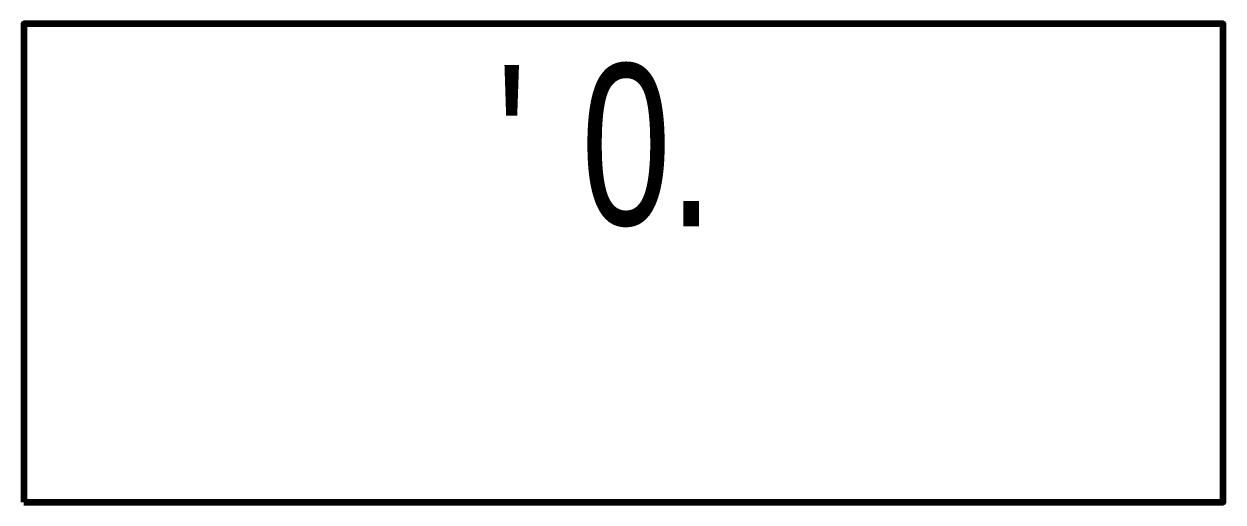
# Model space of a CAD drawing. Header units: inches. Extents: x 19 to 378, y -1 to 556.
# Drawn here: x 206 to 253.11, y 238.78 to 257.56 of the extents above; entities that cross this region are included whole.
import ezdxf

# ---------------------------------------------------------------- set-up
doc = ezdxf.new("R2010")
doc.units = ezdxf.units.IN
doc.layers.add('P', color=250, linetype='CONTINUOUS', lineweight=100)
doc.layers.add('Text', color=250, linetype='CONTINUOUS', lineweight=100)
doc.styles.get("Standard").update_dxf_attribs({"font": 'txt', "width": 0.75})

msp = doc.modelspace()

# ---------------------------------------------------------------- linework, layer by layer
at = {"layer": 'P', "color": 0, "linetype": 'CONTINUOUS'}
msp.add_lwpolyline([(206, 238.778), (253.111, 238.778), (253.111, 257.556), (206, 257.556), (206, 238.778)], dxfattribs=at)

# ---------------------------------------------------------------- texts
at = {"layer": 'Text', "color": 0, "linetype": 'CONTINUOUS', "char_height": 6.33333, "width": 6.66667, "attachment_point": 4}
for s, insert in [("{\\fFutura|b0|i0|c1|p15;'}", (224.556, 252.778)), ('{\\fFutura|b0|i0|c1|p15;0}', (227.889, 252.778)), ('{\\fFutura|b0|i0|c1|p15;}', (221.444, 252.778)), ('{\\fFutura|b0|i0|c1|p15; }', (234.556, 252.778)), ('{\\fFutura|b0|i0|c1|p15;.}', (231.333, 252.778))]:
    msp.add_mtext(s, dxfattribs=dict(at, insert=insert))

doc.saveas('drawing.dxf')
